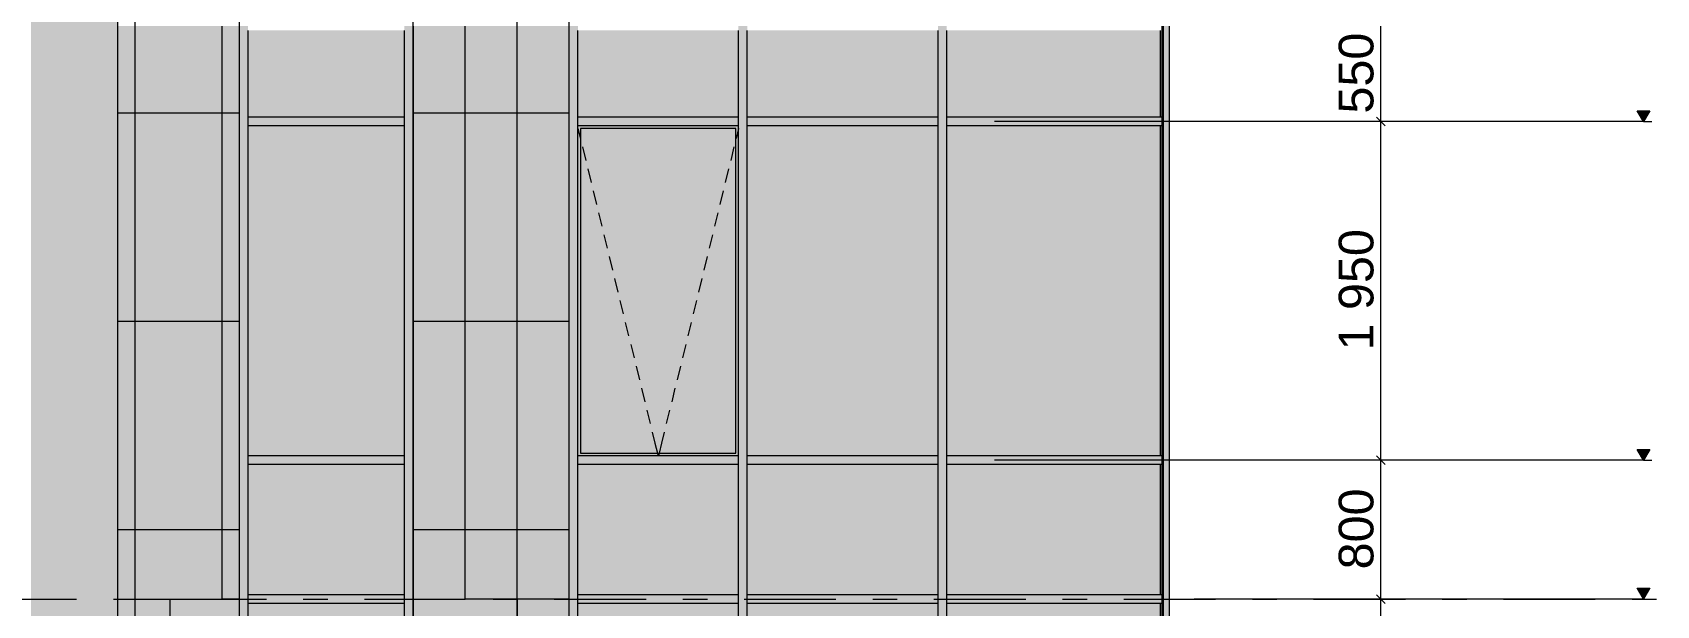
# Model space of a CAD drawing. Header units: millimetres. Extents: x 1499747 to 4230374, y -28481 to 441852.
# Drawn here: x 4068450 to 4077806, y 383892 to 387192 of the extents above; entities that cross this region are included whole.
import ezdxf

# ---------------------------------------------------------------- set-up
doc = ezdxf.new("R2010")
doc.units = ezdxf.units.MM
doc.header["$MEASUREMENT"] = 0
doc.layers.add('Чертеж и Рисунок', color=7, linetype='Continuous')
doc.styles.add('РЎР“Р•РќР•Р\xa0Р\x98Р\xa0_РЎРўР\x98Р›Р¬_2', font='')
doc.styles.get('РЎР“Р•РќР•Р\xa0Р\x98Р\xa0_РЎРўР\x98Р›Р¬_2').set_extended_font_data('GOST Common', italic=True)

msp = doc.modelspace()

# ---------------------------------------------------------------- hatches: boundary and pattern name
at = {"layer": 'Чертеж и Рисунок', "linetype": 'Continuous', "lineweight": 0, "true_color": 0xffffff}
for points in [[(4068441.89505, 399933.01142), (4068441.89505, 373528.37108), (4068941.89582, 373528.37108), (4068941.89582, 399933.01142)], [(4068941.89582, 387228.39201), (4068941.89582, 383928.38697), (4069541.89673, 383928.38697), (4069541.89673, 387228.39201)], [(4070642.09842, 387228.39201), (4070642.09842, 383928.38697), (4070942.09887, 383928.38697), (4070942.09887, 387228.39201)], [(4069241.89628, 383928.38697), (4069241.89628, 380628.38193), (4069642.09689, 380628.38193), (4069642.09689, 383928.38697)], [(4071242.09933, 383928.38697), (4071242.09933, 380628.38193), (4071542.09979, 380628.38193), (4071542.09979, 383928.38697)]]:
    msp.add_hatch(color=7, dxfattribs=at).paths.add_polyline_path(points)
at = {"layer": 'Чертеж и Рисунок', "linetype": 'Continuous', "lineweight": 0, "true_color": 0x868d8e}
for points in [[(4069541.89673, 387228.39201), (4069541.89673, 383928.38697), (4069642.09689, 383928.38697), (4069642.09689, 387228.39201)], [(4070942.09887, 387228.39201), (4070942.09887, 383928.38697), (4071542.09979, 383928.38697), (4071542.09979, 387228.39201)], [(4068941.89582, 383928.38697), (4068941.89582, 380628.38193), (4069241.89628, 380628.38193), (4069241.89628, 383928.38697)], [(4070642.09842, 383928.38697), (4070642.09842, 380628.38193), (4071242.09933, 380628.38193), (4071242.09933, 383928.38697)]]:
    msp.add_hatch(color=252, dxfattribs=at).paths.add_polyline_path(points)
at = {"layer": 'Чертеж и Рисунок', "linetype": 'Continuous', "lineweight": 0, "true_color": 0x2e2e2e}
for points in [[(4069642.09689, 386678.39117), (4069692.09696, 386678.39117), (4069692.09696, 387228.39201), (4069642.09689, 387228.39201)], [(4070642.09842, 386678.39117), (4070642.09842, 387228.39201), (4070592.09834, 387228.39201), (4070592.09834, 386678.39117)], [(4071592.09987, 386678.39117), (4071592.09987, 387228.39201), (4071542.09979, 387228.39201), (4071542.09979, 386678.39117)], [(4072517.10128, 387228.39201), (4072517.10128, 386678.39117), (4072567.10136, 386678.39117), (4072567.10136, 387228.39201)], [(4073717.00311, 386678.39117), (4073717.00311, 387228.39201), (4073667.00304, 387228.39201), (4073667.00304, 386678.39117)], [(4074946.60499, 386703.39121), (4074956.60501, 386703.39121), (4074956.60501, 386678.39117), (4074958.40501, 386678.39117), (4074958.40501, 387228.39201), (4074956.60501, 387228.39201), (4074956.60501, 387203.39197), (4074946.60499, 387203.39197)], [(4074958.40501, 386678.39117), (4074965.50502, 386678.39117), (4074965.50502, 387228.39201), (4074958.40501, 387228.39201)], [(4074965.50502, 386678.39117), (4075000.90508, 386678.39117), (4075000.90508, 387228.39201), (4074965.50502, 387228.39201)], [(4069692.09696, 386703.39121), (4069692.09696, 386653.39113), (4070592.09834, 386653.39113), (4070592.09834, 386703.39121)], [(4072517.10128, 386653.39113), (4072517.10128, 386703.39121), (4071592.09987, 386703.39121), (4071592.09987, 386653.39113)], [(4073051.0021, 386703.39121), (4072567.10136, 386703.39121), (4072567.10136, 386653.39113), (4073051.0021, 386653.39113)], [(4073667.00304, 386653.39113), (4073667.00304, 386703.39121), (4073051.0021, 386703.39121), (4073051.0021, 386653.39113)], [(4074956.60501, 386653.39113), (4074956.60501, 386703.39121), (4073717.00311, 386703.39121), (4073717.00311, 386653.39113)], [(4069642.09689, 385528.38941), (4069692.09696, 385528.38941), (4069692.09696, 386678.39117), (4069642.09689, 386678.39117)], [(4070642.09842, 385528.38941), (4070642.09842, 386678.39117), (4070592.09834, 386678.39117), (4070592.09834, 385528.38941)], [(4071592.09987, 384728.38819), (4071592.09987, 386678.39117), (4071542.09979, 386678.39117), (4071542.09979, 384728.38819)], [(4071607.09989, 386638.39111), (4071592.09987, 386653.39113), (4071592.09987, 384753.38823), (4071607.09989, 384768.38825)], [(4071592.09987, 386653.39113), (4071607.09989, 386638.39111), (4072502.10126, 386638.39111), (4072517.10128, 386653.39113)], [(4072502.10126, 384768.38825), (4072517.10128, 384753.38823), (4072517.10128, 386653.39113), (4072502.10126, 386638.39111)], [(4072517.10128, 384728.38819), (4072567.10136, 384728.38819), (4072567.10136, 386678.39117), (4072517.10128, 386678.39117)], [(4073717.00311, 384728.38819), (4073717.00311, 386678.39117), (4073667.00304, 386678.39117), (4073667.00304, 384728.38819)], [(4074956.60501, 386653.39113), (4074946.60499, 386653.39113), (4074946.60499, 384753.38823), (4074956.60501, 384753.38823), (4074956.60501, 384728.38819), (4074958.40501, 384728.38819), (4074958.40501, 386678.39117), (4074956.60501, 386678.39117)], [(4074958.40501, 384728.38819), (4074965.50502, 384728.38819), (4074965.50502, 386678.39117), (4074958.40501, 386678.39117)], [(4074965.50502, 384728.38819), (4075000.90508, 384728.38819), (4075000.90508, 386678.39117), (4074965.50502, 386678.39117)], [(4069642.09689, 384728.38819), (4069692.09696, 384728.38819), (4069692.09696, 385528.38941), (4069642.09689, 385528.38941)], [(4070642.09842, 384728.38819), (4070642.09842, 385528.38941), (4070592.09834, 385528.38941), (4070592.09834, 384728.38819)], [(4069642.09689, 383928.38697), (4069692.09696, 383928.38697), (4069692.09696, 384728.38819), (4069642.09689, 384728.38819)], [(4069692.09696, 384753.38823), (4069692.09696, 384703.38815), (4070592.09834, 384703.38815), (4070592.09834, 384753.38823)], [(4070642.09842, 383928.38697), (4070642.09842, 384728.38819), (4070592.09834, 384728.38819), (4070592.09834, 383928.38697)], [(4071592.09987, 383928.38697), (4071592.09987, 384728.38819), (4071542.09979, 384728.38819), (4071542.09979, 383928.38697)], [(4071592.09987, 384753.38823), (4072517.10128, 384753.38823), (4072502.10126, 384768.38825), (4071607.09989, 384768.38825)], [(4072517.10128, 384703.38815), (4072517.10128, 384753.38823), (4071592.09987, 384753.38823), (4071592.09987, 384703.38815)], [(4072517.10128, 383928.38697), (4072567.10136, 383928.38697), (4072567.10136, 384728.38819), (4072517.10128, 384728.38819)], [(4073051.0021, 384753.38823), (4072567.10136, 384753.38823), (4072567.10136, 384703.38815), (4073051.0021, 384703.38815)], [(4073667.00304, 384703.38815), (4073667.00304, 384753.38823), (4073051.0021, 384753.38823), (4073051.0021, 384703.38815)], [(4073717.00311, 383928.38697), (4073717.00311, 384728.38819), (4073667.00304, 384728.38819), (4073667.00304, 383928.38697)], [(4074956.60501, 384703.38815), (4074956.60501, 384753.38823), (4073717.00311, 384753.38823), (4073717.00311, 384703.38815)], [(4074956.60501, 384703.38815), (4074946.60499, 384703.38815), (4074946.60499, 383953.38701), (4074956.60501, 383953.38701), (4074956.60501, 383928.38697), (4074958.40501, 383928.38697), (4074958.40501, 384728.38819), (4074956.60501, 384728.38819)], [(4074958.40501, 383928.38697), (4074965.50502, 383928.38697), (4074965.50502, 384728.38819), (4074958.40501, 384728.38819)], [(4074965.50502, 383928.38697), (4075000.90508, 383928.38697), (4075000.90508, 384728.38819), (4074965.50502, 384728.38819)], [(4069642.09689, 383378.38613), (4069692.09696, 383378.38613), (4069692.09696, 383928.38697), (4069642.09689, 383928.38697)], [(4069692.09696, 383953.38701), (4069692.09696, 383903.38693), (4070592.09834, 383903.38693), (4070592.09834, 383953.38701)], [(4070642.09842, 383378.38613), (4070642.09842, 383928.38697), (4070592.09834, 383928.38697), (4070592.09834, 383378.38613)], [(4071592.09987, 383378.38613), (4071592.09987, 383928.38697), (4071542.09979, 383928.38697), (4071542.09979, 383378.38613)], [(4072517.10128, 383903.38693), (4072517.10128, 383953.38701), (4071592.09987, 383953.38701), (4071592.09987, 383903.38693)], [(4072517.10128, 383928.38697), (4072517.10128, 383378.38613), (4072567.10136, 383378.38613), (4072567.10136, 383928.38697)], [(4073051.0021, 383953.38701), (4072567.10136, 383953.38701), (4072567.10136, 383903.38693), (4073051.0021, 383903.38693)], [(4073667.00304, 383903.38693), (4073667.00304, 383953.38701), (4073051.0021, 383953.38701), (4073051.0021, 383903.38693)], [(4073717.00311, 383378.38613), (4073717.00311, 383928.38697), (4073667.00304, 383928.38697), (4073667.00304, 383378.38613)], [(4074956.60501, 383903.38693), (4074956.60501, 383953.38701), (4073717.00311, 383953.38701), (4073717.00311, 383903.38693)], [(4074946.60499, 383403.38617), (4074956.60501, 383403.38617), (4074956.60501, 383378.38613), (4074958.40501, 383378.38613), (4074958.40501, 383928.38697), (4074956.60501, 383928.38697), (4074956.60501, 383903.38693), (4074946.60499, 383903.38693)], [(4074958.40501, 383378.38613), (4074965.50502, 383378.38613), (4074965.50502, 383928.38697), (4074958.40501, 383928.38697)], [(4074965.50502, 383378.38613), (4075000.90508, 383378.38613), (4075000.90508, 383928.38697), (4074965.50502, 383928.38697)]]:
    msp.add_hatch(color=250, dxfattribs=at).paths.add_polyline_path(points)
at = {"layer": 'Чертеж и Рисунок', "linetype": 'Continuous', "lineweight": 0, "true_color": 0x84adf9}
for points in [[(4069692.09696, 387203.39197), (4069692.09696, 386703.39121), (4070592.09834, 386703.39121), (4070592.09834, 387203.39197)], [(4071592.09987, 387203.39197), (4071592.09987, 386703.39121), (4072517.10128, 386703.39121), (4072517.10128, 387203.39197)], [(4072567.10136, 386703.39121), (4073667.00304, 386703.39121), (4073667.00304, 387203.39197), (4072567.10136, 387203.39197)], [(4073717.00311, 386703.39121), (4074946.60499, 386703.39121), (4074946.60499, 387203.39197), (4073717.00311, 387203.39197)], [(4070592.09834, 386653.39113), (4069692.09696, 386653.39113), (4069692.09696, 384753.38823), (4070592.09834, 384753.38823), (4070592.09834, 385528.38941)], [(4072502.10126, 384768.38825), (4072502.10126, 386638.39111), (4071607.09989, 386638.39111), (4071607.09989, 384768.38825)], [(4072567.10136, 384753.38823), (4073667.00304, 384753.38823), (4073667.00304, 386653.39113), (4072567.10136, 386653.39113)], [(4073717.00311, 384753.38823), (4074946.60499, 384753.38823), (4074946.60499, 386653.39113), (4073717.00311, 386653.39113)], [(4069692.09696, 384703.38815), (4069692.09696, 383953.38701), (4070592.09834, 383953.38701), (4070592.09834, 384703.38815)], [(4071592.09987, 384703.38815), (4071592.09987, 383953.38701), (4072517.10128, 383953.38701), (4072517.10128, 384703.38815)], [(4072567.10136, 383953.38701), (4073667.00304, 383953.38701), (4073667.00304, 384703.38815), (4072567.10136, 384703.38815)], [(4073717.00311, 383953.38701), (4074946.60499, 383953.38701), (4074946.60499, 384703.38815), (4073717.00311, 384703.38815)], [(4070592.09834, 383903.38693), (4069692.09696, 383903.38693), (4069692.09696, 383403.38617), (4070592.09834, 383403.38617)], [(4071592.09987, 383903.38693), (4071592.09987, 383403.38617), (4072517.10128, 383403.38617), (4072517.10128, 383903.38693)], [(4072567.10136, 383403.38617), (4073667.00304, 383403.38617), (4073667.00304, 383903.38693), (4072567.10136, 383903.38693)], [(4073717.00311, 383403.38617), (4074946.60499, 383403.38617), (4074946.60499, 383903.38693), (4073717.00311, 383903.38693)]]:
    msp.add_hatch(color=161, dxfattribs=at).paths.add_polyline_path(points)
at = {"layer": 'Чертеж и Рисунок', "linetype": 'Continuous', "lineweight": 0, "true_color": 0x000000}
for points in [[(4077731.30925, 386678.39117), (4077767.5093, 386740.89126), (4077695.00919, 386740.89126)], [(4077731.30925, 384728.38819), (4077767.5093, 384790.88829), (4077695.00919, 384790.88829)], [(4077731.30925, 383928.38697), (4077767.5093, 383990.88706), (4077695.00919, 383990.88706)]]:
    msp.add_hatch(color=18, dxfattribs=at).paths.add_polyline_path(points)

# ---------------------------------------------------------------- linework, layer by layer
at = {"layer": 'Чертеж и Рисунок', "color": 253, "linetype": 'Continuous', "lineweight": 5, "true_color": 0xaaaaaa}
for points in [[(4069042.19597, 373528.37108), (4069042.19597, 404178.45791)], [(4069642.19689, 373528.37108), (4069642.19689, 404178.45791)], [(4070642.19842, 373528.37108), (4070642.19842, 404178.45791)], [(4071242.19933, 373528.37108), (4071242.19933, 404178.45791)], [(4071542.29979, 373528.37108), (4071542.29979, 404178.45791)], [(4068941.89582, 386728.39125), (4069642.19689, 386728.39125)], [(4070642.09842, 386728.39125), (4071542.09979, 386728.39125)], [(4068941.89582, 385528.38941), (4069642.19689, 385528.38941)], [(4070642.09842, 385528.38941), (4071542.09979, 385528.38941)], [(4068941.89582, 384328.38758), (4069642.19689, 384328.38758)], [(4070642.09842, 384328.38758), (4071542.09979, 384328.38758)]]:
    msp.add_lwpolyline(points, dxfattribs=at)
at = {"layer": 'Чертеж и Рисунок', "color": 7, "linetype": 'Continuous', "lineweight": 5}
for points in [[(4068941.89582, 373528.37108), (4068941.89582, 399933.01142)], [(4069541.89673, 383928.38697), (4069541.89673, 387228.39201)], [(4069692.09696, 386703.39121), (4069692.09696, 387203.39197)], [(4070592.09834, 386703.39121), (4070592.09834, 387203.39197)], [(4070642.09842, 387228.39201), (4070642.09842, 383928.38697)], [(4070942.09887, 383928.38697), (4070942.09887, 387228.39201)], [(4071542.09979, 386678.39117), (4071542.09979, 387228.39201)], [(4071592.09987, 386703.39121), (4071592.09987, 387203.39197)], [(4072517.10128, 386703.39121), (4072517.10128, 387203.39197)], [(4072567.10136, 386703.39121), (4072567.10136, 387203.39197)], [(4073667.00304, 386703.39121), (4073667.00304, 387203.39197)], [(4073717.00311, 386703.39121), (4073717.00311, 387203.39197)], [(4074946.60499, 387203.39197), (4074946.60499, 386703.39121)], [(4074958.40501, 386678.39117), (4074958.40501, 387228.39201)], [(4074965.50502, 386678.39117), (4074965.50502, 387228.39201)], [(4075000.90508, 386678.39117), (4075000.90508, 387228.39201)], [(4076216.90693, 386678.39117), (4076216.90693, 387228.39201)], [(4069692.09696, 386678.39117), (4069692.09696, 386703.39121)], [(4070592.09834, 386703.39121), (4069692.09696, 386703.39121)], [(4070592.09834, 386678.39117), (4070592.09834, 386703.39121)], [(4072517.10128, 386703.39121), (4071592.09987, 386703.39121)], [(4071592.09987, 386653.39113), (4071592.09987, 386703.39121)], [(4072517.10128, 386678.39117), (4072517.10128, 386703.39121)], [(4073051.0021, 386703.39121), (4072567.10136, 386703.39121)], [(4072567.10136, 386678.39117), (4072567.10136, 386703.39121)], [(4073667.00304, 386703.39121), (4073051.0021, 386703.39121)], [(4073667.00304, 386678.39117), (4073667.00304, 386703.39121)], [(4074956.60501, 386703.39121), (4073717.00311, 386703.39121)], [(4073717.00311, 386678.39117), (4073717.00311, 386703.39121)], [(4074956.60501, 386703.39121), (4074956.60501, 386653.39113)], [(4076191.90689, 386703.39121), (4076241.90697, 386653.39113)], [(4077731.30925, 386678.39117), (4077695.00919, 386740.89126)], [(4077695.00919, 386740.89126), (4077767.5093, 386740.89126)], [(4077767.5093, 386740.89126), (4077731.30925, 386678.39117)], [(4069692.09696, 386653.39113), (4069692.09696, 386678.39117)], [(4069692.09696, 385528.38941), (4069692.09696, 386653.39113)], [(4070592.09834, 386653.39113), (4069692.09696, 386653.39113)], [(4070592.09834, 386653.39113), (4070592.09834, 386678.39117)], [(4070592.09834, 385528.38941), (4070592.09834, 386653.39113)], [(4071542.09979, 384728.38819), (4071542.09979, 386678.39117)], [(4071592.09987, 384753.38823), (4071592.09987, 386653.39113)], [(4072517.10128, 386653.39113), (4071592.09987, 386653.39113)], [(4072502.10126, 386638.39111), (4071607.09989, 386638.39111)], [(4071607.09989, 386638.39111), (4071607.09989, 384768.38825)], [(4072502.10126, 384768.38825), (4072502.10126, 386638.39111)], [(4072517.10128, 386653.39113), (4072517.10128, 386678.39117)], [(4072517.10128, 384753.38823), (4072517.10128, 386653.39113)], [(4072567.10136, 386653.39113), (4072567.10136, 386678.39117)], [(4073051.0021, 386653.39113), (4072567.10136, 386653.39113)], [(4072567.10136, 384753.38823), (4072567.10136, 386653.39113)], [(4073667.00304, 386653.39113), (4073051.0021, 386653.39113)], [(4073667.00304, 386653.39113), (4073667.00304, 386678.39117)], [(4073667.00304, 384753.38823), (4073667.00304, 386653.39113)], [(4073717.00311, 386653.39113), (4073717.00311, 386678.39117)], [(4073717.00311, 384753.38823), (4073717.00311, 386653.39113)], [(4074956.60501, 386653.39113), (4073717.00311, 386653.39113)], [(4077731.30925, 386678.39117), (4073992.00353, 386678.39117)], [(4076263.807, 386678.39117), (4073992.00353, 386678.39117)], [(4074946.60499, 386653.39113), (4074946.60499, 384753.38823)], [(4074956.60501, 386678.39117), (4074958.40501, 386678.39117)], [(4074958.40501, 384728.38819), (4074958.40501, 386678.39117)], [(4074965.50502, 384728.38819), (4074965.50502, 386678.39117)], [(4075000.90508, 384728.38819), (4075000.90508, 386678.39117)], [(4076216.90693, 384728.38819), (4076216.90693, 386678.39117)], [(4077731.30925, 386678.39117), (4077778.10932, 386678.39117)], [(4069692.09696, 384753.38823), (4069692.09696, 385528.38941)], [(4070592.09834, 384753.38823), (4070592.09834, 385528.38941)], [(4069692.09696, 384728.38819), (4069692.09696, 384753.38823)], [(4070592.09834, 384753.38823), (4069692.09696, 384753.38823)], [(4069692.09696, 384703.38815), (4069692.09696, 384728.38819)], [(4070592.09834, 384728.38819), (4070592.09834, 384753.38823)], [(4070592.09834, 384703.38815), (4070592.09834, 384728.38819)], [(4071542.09979, 383928.38697), (4071542.09979, 384728.38819)], [(4072517.10128, 384753.38823), (4071592.09987, 384753.38823)], [(4071592.09987, 384703.38815), (4071592.09987, 384753.38823)], [(4071607.09989, 384768.38825), (4072502.10126, 384768.38825)], [(4072517.10128, 384728.38819), (4072517.10128, 384753.38823)], [(4072517.10128, 384703.38815), (4072517.10128, 384728.38819)], [(4073051.0021, 384753.38823), (4072567.10136, 384753.38823)], [(4072567.10136, 384728.38819), (4072567.10136, 384753.38823)], [(4072567.10136, 384703.38815), (4072567.10136, 384728.38819)], [(4073667.00304, 384753.38823), (4073051.0021, 384753.38823)], [(4073667.00304, 384728.38819), (4073667.00304, 384753.38823)], [(4073667.00304, 384703.38815), (4073667.00304, 384728.38819)], [(4074956.60501, 384753.38823), (4073717.00311, 384753.38823)], [(4073717.00311, 384728.38819), (4073717.00311, 384753.38823)], [(4073717.00311, 384703.38815), (4073717.00311, 384728.38819)], [(4077731.30925, 384728.38819), (4073992.00353, 384728.38819)], [(4076263.807, 384728.38819), (4073992.00353, 384728.38819)], [(4074956.60501, 384753.38823), (4074956.60501, 384703.38815)], [(4074956.60501, 384728.38819), (4074958.40501, 384728.38819)], [(4074958.40501, 383928.38697), (4074958.40501, 384728.38819)], [(4074965.50502, 383928.38697), (4074965.50502, 384728.38819)], [(4075000.90508, 383928.38697), (4075000.90508, 384728.38819)], [(4076191.90689, 384753.38823), (4076241.90697, 384703.38815)], [(4076216.90693, 383928.38697), (4076216.90693, 384728.38819)], [(4077731.30925, 384728.38819), (4077695.00919, 384790.88829)], [(4077695.00919, 384790.88829), (4077767.5093, 384790.88829)], [(4077767.5093, 384790.88829), (4077731.30925, 384728.38819)], [(4077731.30925, 384728.38819), (4077778.10932, 384728.38819)], [(4069692.09696, 383953.38701), (4069692.09696, 384703.38815)], [(4070592.09834, 384703.38815), (4069692.09696, 384703.38815)], [(4070592.09834, 383953.38701), (4070592.09834, 384703.38815)], [(4071592.09987, 383953.38701), (4071592.09987, 384703.38815)], [(4072517.10128, 384703.38815), (4071592.09987, 384703.38815)], [(4072517.10128, 383953.38701), (4072517.10128, 384703.38815)], [(4073051.0021, 384703.38815), (4072567.10136, 384703.38815)], [(4072567.10136, 383953.38701), (4072567.10136, 384703.38815)], [(4073667.00304, 384703.38815), (4073051.0021, 384703.38815)], [(4073667.00304, 383953.38701), (4073667.00304, 384703.38815)], [(4073717.00311, 383953.38701), (4073717.00311, 384703.38815)], [(4074956.60501, 384703.38815), (4073717.00311, 384703.38815)], [(4074946.60499, 384703.38815), (4074946.60499, 383953.38701)], [(4077731.30925, 383928.38697), (4077695.00919, 383990.88706)], [(4077695.00919, 383990.88706), (4077767.5093, 383990.88706)], [(4077767.5093, 383990.88706), (4077731.30925, 383928.38697)], [(4068941.89582, 383928.38697), (4069541.89673, 383928.38697)], [(4069241.89628, 383928.38697), (4069241.89628, 380628.38193)], [(4069642.09689, 383928.38697), (4069541.89673, 383928.38697)], [(4069642.09689, 380628.38193), (4069642.09689, 383928.38697)], [(4070592.09834, 383953.38701), (4069692.09696, 383953.38701)], [(4069692.09696, 383928.38697), (4069692.09696, 383953.38701)], [(4069692.09696, 383903.38693), (4069692.09696, 383928.38697)], [(4070592.09834, 383903.38693), (4069692.09696, 383903.38693)], [(4069692.09696, 383403.38617), (4069692.09696, 383903.38693)], [(4070592.09834, 383928.38697), (4070592.09834, 383953.38701)], [(4070592.09834, 383903.38693), (4070592.09834, 383928.38697)], [(4070592.09834, 383403.38617), (4070592.09834, 383903.38693)], [(4070642.09842, 383928.38697), (4070942.09887, 383928.38697)], [(4071242.09933, 383928.38697), (4071242.09933, 380628.38193)], [(4071542.09979, 383928.38697), (4071242.09933, 383928.38697)], [(4071542.09979, 383378.38613), (4071542.09979, 383928.38697)], [(4072517.10128, 383953.38701), (4071592.09987, 383953.38701)], [(4071592.09987, 383903.38693), (4071592.09987, 383953.38701)], [(4071592.09987, 383403.38617), (4071592.09987, 383903.38693)], [(4072517.10128, 383903.38693), (4071592.09987, 383903.38693)], [(4072517.10128, 383928.38697), (4072517.10128, 383953.38701)], [(4072517.10128, 383903.38693), (4072517.10128, 383928.38697)], [(4072517.10128, 383403.38617), (4072517.10128, 383903.38693)], [(4073051.0021, 383953.38701), (4072567.10136, 383953.38701)], [(4072567.10136, 383928.38697), (4072567.10136, 383953.38701)], [(4072567.10136, 383903.38693), (4072567.10136, 383928.38697)], [(4073051.0021, 383903.38693), (4072567.10136, 383903.38693)], [(4072567.10136, 383403.38617), (4072567.10136, 383903.38693)], [(4073667.00304, 383953.38701), (4073051.0021, 383953.38701)], [(4073667.00304, 383903.38693), (4073051.0021, 383903.38693)], [(4073667.00304, 383928.38697), (4073667.00304, 383953.38701)], [(4073667.00304, 383903.38693), (4073667.00304, 383928.38697)], [(4073667.00304, 383403.38617), (4073667.00304, 383903.38693)], [(4074956.60501, 383953.38701), (4073717.00311, 383953.38701)], [(4073717.00311, 383928.38697), (4073717.00311, 383953.38701)], [(4073717.00311, 383903.38693), (4073717.00311, 383928.38697)], [(4073717.00311, 383403.38617), (4073717.00311, 383903.38693)], [(4074956.60501, 383903.38693), (4073717.00311, 383903.38693)], [(4074946.60499, 383903.38693), (4074946.60499, 383403.38617)], [(4074956.60501, 383953.38701), (4074956.60501, 383903.38693)], [(4074956.60501, 383928.38697), (4074958.40501, 383928.38697)], [(4074958.40501, 383378.38613), (4074958.40501, 383928.38697)], [(4074965.50502, 383378.38613), (4074965.50502, 383928.38697)], [(4075000.90508, 383378.38613), (4075000.90508, 383928.38697)], [(4077731.30925, 383928.38697), (4075142.00529, 383928.38697)], [(4076263.807, 383928.38697), (4075142.00529, 383928.38697)], [(4076191.90689, 383953.38701), (4076241.90697, 383903.38693)], [(4076216.90693, 383378.38613), (4076216.90693, 383928.38697)], [(4077731.30925, 383928.38697), (4077778.10932, 383928.38697)]]:
    msp.add_lwpolyline(points, dxfattribs=at)
at = {"layer": 'Чертеж и Рисунок', "color": 8, "linetype": 'Continuous', "lineweight": 15}
for points in [[(4069642.09689, 383928.38697), (4069642.09689, 387228.39201)], [(4070642.09842, 383928.38697), (4070642.09842, 380628.38193)], [(4071242.09933, 383928.38697), (4070942.09887, 383928.38697)]]:
    msp.add_lwpolyline(points, dxfattribs=at)
at = {"layer": 'Чертеж и Рисунок', "color": 30, "linetype": 'Continuous', "lineweight": 15, "true_color": 0xff6600}
for points in [[(4071592.09987, 386637.99111), (4071606.09989, 386580.69102)], [(4072517.10128, 386637.99111), (4072503.10126, 386580.69102)], [(4071617.99991, 386532.19095), (4071636.99994, 386454.49083)], [(4072491.20124, 386532.19095), (4072472.20121, 386454.49083)], [(4071648.89995, 386405.89075), (4071667.89998, 386328.19063)], [(4072460.30119, 386405.89075), (4072441.20116, 386328.19063)], [(4071679.8, 386279.59056), (4071698.80003, 386201.89044)], [(4072429.40115, 386279.59056), (4072410.30112, 386201.89044)], [(4071710.70005, 386153.39037), (4071729.70008, 386075.59025)], [(4072398.5011, 386153.39037), (4072379.40107, 386075.59025)], [(4071741.6001, 386027.09017), (4071760.60012, 385949.39006)], [(4072367.50105, 386027.09017), (4072348.50102, 385949.39006)], [(4071772.50014, 385900.78998), (4071791.50017, 385823.08986)], [(4072336.601, 385900.78998), (4072317.60098, 385823.08986)], [(4071803.40019, 385774.48979), (4071822.50022, 385696.78967)], [(4072305.70096, 385774.48979), (4072286.70093, 385696.78967)], [(4071834.30024, 385648.2896), (4071853.40027, 385570.58948)], [(4072274.80091, 385648.2896), (4072255.80088, 385570.58948)], [(4071865.20028, 385521.9894), (4071884.30031, 385444.28928)], [(4072243.90086, 385521.9894), (4072224.90083, 385444.28928)], [(4071896.20033, 385395.68921), (4071915.20036, 385317.98909)], [(4072213.00082, 385395.68921), (4072194.00079, 385317.98909)], [(4071927.10038, 385269.38902), (4071946.10041, 385191.6889)], [(4072182.10077, 385269.38902), (4072163.10074, 385191.6889)], [(4071958.00043, 385143.18882), (4071977.00046, 385065.48871)], [(4072151.20072, 385143.18882), (4072132.20069, 385065.48871)], [(4071988.90047, 385016.88863), (4072007.9005, 384939.18851)], [(4072120.30067, 385016.88863), (4072101.30065, 384939.18851)], [(4072019.80052, 384890.58844), (4072035.60054, 384826.08834)], [(4072035.60054, 384826.08834), (4072049.70057, 384768.38825)], [(4072073.6006, 384826.08834), (4072059.50058, 384768.38825)], [(4072089.40063, 384890.58844), (4072073.6006, 384826.08834)], [(4072049.70057, 384768.38825), (4072053.40057, 384753.38823)], [(4072059.50058, 384768.38825), (4072055.80058, 384753.38823)]]:
    msp.add_lwpolyline(points, dxfattribs=at)
at = {"layer": 'Чертеж и Рисунок', "color": 1, "linetype": 'Continuous', "lineweight": 0}
for points in [[(4068174.99465, 383928.38697), (4068704.19546, 383928.38697)], [(4068915.79578, 383928.38697), (4069056.89599, 383928.38697)], [(4069268.59632, 383928.38697), (4069797.79713, 383928.38697)], [(4070009.39745, 383928.38697), (4070150.49766, 383928.38697)], [(4070362.19799, 383928.38697), (4070891.3988, 383928.38697)], [(4071102.99912, 383928.38697), (4071244.19934, 383928.38697)], [(4071455.79966, 383928.38697), (4071985.00047, 383928.38697)], [(4072196.70079, 383928.38697), (4072337.80101, 383928.38697)], [(4072549.40133, 383928.38697), (4073078.60214, 383928.38697)], [(4073290.30246, 383928.38697), (4073431.40268, 383928.38697)], [(4073643.003, 383928.38697), (4074172.20381, 383928.38697)], [(4074383.90413, 383928.38697), (4074525.00435, 383928.38697)], [(4074736.70467, 383928.38697), (4075265.80548, 383928.38697)], [(4075477.5058, 383928.38697), (4075618.60602, 383928.38697)], [(4075830.30634, 383928.38697), (4076359.40715, 383928.38697)], [(4076571.10747, 383928.38697), (4076712.20769, 383928.38697)], [(4076923.90801, 383928.38697), (4077453.00882, 383928.38697)], [(4077664.70914, 383928.38697), (4077805.80936, 383928.38697)]]:
    msp.add_lwpolyline(points, dxfattribs=at)

# ---------------------------------------------------------------- texts
at = {"layer": 'Чертеж и Рисунок', "color": 7, "linetype": 'Continuous', "lineweight": 15, "char_height": 200.0004799, "attachment_point": 7, "rotation": 90, "style": 'РЎР“Р•РќР•Р\xa0Р\x98Р\xa0_РЎРўР\x98Р›Р¬_2'}
for s, insert in [('\\A1;{\\pql;\\fArial|b0|i0|c204|p0;\\W1.000000;550}', (4076177.74805, 386724.6068)), ('\\A1;{\\pql;\\fArial|b0|i0|c204|p0;\\W1.000000;1 950}', (4076177.74805, 385360.23284)), ('\\A1;{\\pql;\\fArial|b0|i0|c204|p0;\\W1.000000;800}', (4076177.74805, 384099.60699))]:
    msp.add_mtext(s, dxfattribs=dict(at, insert=insert))

doc.saveas('drawing.dxf')
